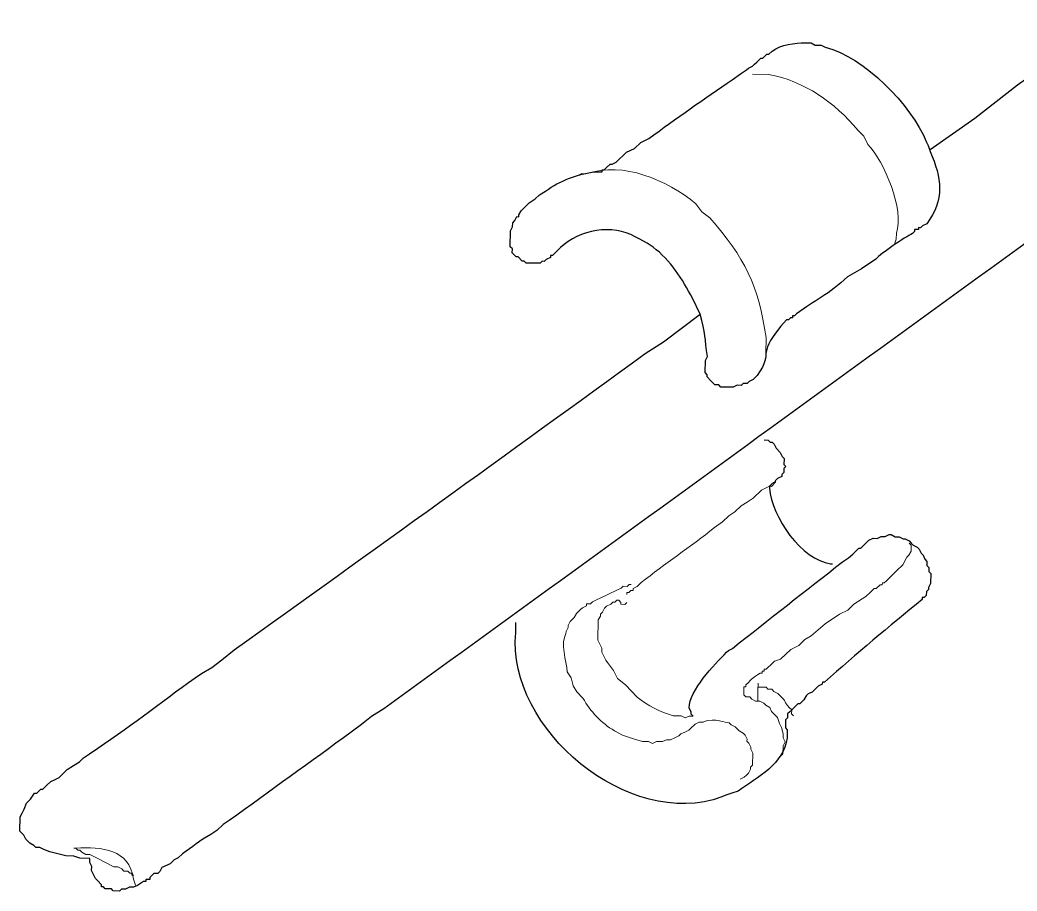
# Model space of a CAD drawing. Extents: x 0 to 563, y 0 to 205.
# Drawn here: x 433.25 to 445.97, y 4.62 to 15.74 of the extents above; entities that cross this region are included whole.
import ezdxf

# ---------------------------------------------------------------- set-up
doc = ezdxf.new("R2010")
doc.units = 0
doc.header["$LTSCALE"] = 0.3
doc.header["$MEASUREMENT"] = 0
doc.layers.add('1', color=1, linetype='CONTINUOUS')

msp = doc.modelspace()

# ---------------------------------------------------------------- linework, layer by layer
at = {"layer": '1', "color": 41, "lineweight": 25}
for points in [[(444.864, 14.082), (445.435, 14.483), (445.981, 14.909), (446.552, 15.31), (447.149, 15.735)], [(443.221, 15.444), (443.349, 15.442), (443.4, 15.415), (443.477, 15.414), (443.527, 15.388)], [(444.815, 14.186), (444.839, 14.134), (444.864, 14.057)], [(440.149, 12.83), (440.045, 12.729), (440.019, 12.73), (440.019, 12.704), (439.967, 12.679), (439.941, 12.654), (439.916, 12.655), (439.889, 12.63), (439.71, 12.633), (439.685, 12.659), (439.659, 12.659), (439.609, 12.711), (439.583, 12.712), (439.533, 12.764), (439.534, 12.815), (439.508, 12.841), (439.512, 13.046), (439.538, 13.097), (439.539, 13.148), (439.565, 13.174), (439.592, 13.225), (439.618, 13.224), (439.618, 13.25), (439.645, 13.301), (439.749, 13.401), (439.827, 13.451), (439.879, 13.502), (439.957, 13.552)], [(444.822, 13.134), (444.77, 13.109), (444.744, 13.084), (444.719, 13.085), (444.718, 13.059), (444.667, 13.06), (444.666, 13.034), (444.64, 13.009)], [(441.329, 12.835), (441.253, 12.888), (441.151, 12.941), (441.101, 12.968)], [(444.173, 12.684), (443.991, 12.559), (443.81, 12.459)], [(443.161, 11.983), (443.135, 11.958), (443.109, 11.958), (443.109, 11.933), (443.083, 11.933), (443.057, 11.908), (443.031, 11.908)], [(442.66, 11.197), (442.608, 11.146), (442.556, 11.122), (442.53, 11.096), (442.479, 11.097), (442.453, 11.072), (442.401, 11.073), (442.35, 11.048), (442.196, 11.051), (442.171, 11.077), (442.119, 11.078), (442.094, 11.104), (442.069, 11.13), (442.019, 11.182), (442.019, 11.208), (441.994, 11.234), (441.997, 11.388), (442.023, 11.439)], [(442.748, 10.375), (442.8, 10.374), (442.825, 10.348), (442.85, 10.347), (442.876, 10.321), (442.9, 10.269), (442.951, 10.217), (442.976, 10.166), (443.001, 10.139), (442.999, 10.063), (443.025, 10.036), (442.999, 10.011), (442.998, 9.96), (442.972, 9.935), (442.971, 9.909), (442.919, 9.884), (442.893, 9.859), (442.867, 9.808), (442.841, 9.783), (442.815, 9.784), (442.815, 9.758)], [(443.593, 8.796), (443.619, 8.795)], [(439.577, 7.916), (439.579, 8.044)], [(441.841, 6.851), (441.816, 6.877), (441.816, 6.903), (441.792, 6.955)], [(433.438, 5.868), (433.464, 5.868), (433.516, 5.918), (433.542, 5.918), (433.568, 5.943), (433.594, 5.968), (433.646, 6.018), (433.698, 6.043), (433.749, 6.068), (433.802, 6.118), (433.854, 6.169), (433.932, 6.219), (434.009, 6.269), (434.062, 6.319), (434.139, 6.369), (434.243, 6.444)], [(435.323, 5.092), (435.27, 5.041), (435.219, 5.017), (435.167, 4.966), (435.063, 4.917), (435.037, 4.866), (435.01, 4.841), (434.959, 4.842), (434.933, 4.816), (434.907, 4.791), (434.907, 4.766), (434.855, 4.767), (434.855, 4.741), (434.829, 4.741), (434.751, 4.691), (434.7, 4.667), (434.648, 4.668), (434.597, 4.643), (434.545, 4.644), (434.519, 4.618), (434.442, 4.62), (434.417, 4.646), (434.34, 4.647), (434.315, 4.673), (434.29, 4.674), (434.29, 4.699), (434.24, 4.752), (434.214, 4.778), (434.165, 4.881), (434.166, 4.932), (434.141, 4.984), (434.142, 5.035), (434.014, 5.038), (433.937, 5.065), (433.835, 5.066), (433.63, 5.121), (433.554, 5.148), (433.503, 5.175), (433.452, 5.175), (433.427, 5.202), (433.376, 5.228), (433.325, 5.28), (433.301, 5.332), (433.276, 5.358), (433.25, 5.384), (433.253, 5.564), (433.28, 5.614), (433.306, 5.665), (433.333, 5.742), (433.386, 5.792), (433.438, 5.868)], [(442.414, 5.893), (442.337, 5.868), (442.26, 5.844), (442.208, 5.819)]]:
    msp.add_lwpolyline(points, dxfattribs=at)
for points in [[(440.576, 13.797), (440.679, 13.796), (440.679, 13.821), (440.705, 13.821), (440.731, 13.846), (440.783, 13.896), (440.809, 13.896), (440.861, 13.921), (440.991, 14.047), (441.094, 14.096), (441.173, 14.172), (441.276, 14.221, -0.012224), (442.341, 14.972), (442.444, 15.047), (442.522, 15.097), (442.548, 15.122), (442.6, 15.147), (442.626, 15.172), (442.652, 15.198), (442.678, 15.223), (442.704, 15.248), (442.73, 15.248), (442.756, 15.273), (442.782, 15.298), (442.808, 15.297)], [(447.84, 14.159), (447.373, 13.808), (446.905, 13.483, -0.000236), (437.893, 6.945), (437.738, 6.845), (437.608, 6.745), (437.478, 6.645, -0.000633), (435.92, 5.518), (435.842, 5.468), (435.764, 5.392), (435.686, 5.342)], [(435.568, 7.396), (435.697, 7.47), (435.827, 7.571), (435.983, 7.696, 0.001993), (441.229, 11.478), (441.462, 11.628), (441.93, 11.979), (441.831, 12.186)], [(442.266, 7.665), (442.292, 7.69), (442.343, 7.715, -0.00202), (443.747, 8.819), (443.825, 8.869), (443.877, 8.919), (443.929, 8.969), (443.955, 8.995), (443.981, 8.994), (444.007, 9.019), (444.033, 9.045), (444.085, 9.095), (444.137, 9.12), (444.188, 9.119), (444.24, 9.144), (444.291, 9.143), (444.343, 9.167), (444.369, 9.167), (444.42, 9.14), (444.471, 9.14), (444.522, 9.113), (444.547, 9.113), (444.598, 9.086), (444.623, 9.06), (444.649, 9.034), (444.699, 9.007), (444.725, 8.981), (444.749, 8.93), (444.775, 8.903), (444.799, 8.852), (444.824, 8.826), (444.824, 8.774), (444.849, 8.748), (444.848, 8.697), (444.873, 8.671), (444.871, 8.543), (444.844, 8.492), (444.844, 8.466), (444.818, 8.441), (444.817, 8.39), (444.791, 8.365), (444.765, 8.365), (444.765, 8.339, 0.011099), (443.516, 7.284), (443.49, 7.284), (443.489, 7.259), (443.438, 7.234), (443.386, 7.184), (443.36, 7.158), (443.308, 7.134), (443.282, 7.108), (443.255, 7.058), (443.229, 7.032), (443.203, 7.007), (443.177, 7.008), (443.099, 6.932), (443.073, 6.907), (443.047, 6.882), (443.046, 6.83), (443.02, 6.805), (443.018, 6.703), (443.043, 6.677), (443.042, 6.574)]]:
    msp.add_lwpolyline(points, format="xyb", dxfattribs=at)
at = {"layer": '1', "color": 41, "lineweight": 13}
for points in [[(442.598, 15.045), (442.803, 15.041)], [(443.945, 14.329), (444.021, 14.251), (444.07, 14.147)], [(440.473, 13.773), (440.422, 13.774), (440.37, 13.75)], [(442.054, 13.208), (441.952, 13.286), (441.877, 13.39)], [(444.435, 13.013), (444.434, 12.936), (444.407, 12.859)], [(442.767, 11.477), (442.771, 11.682)], [(442.893, 9.859), (442.893, 9.834), (442.867, 9.834), (442.841, 9.809), (442.815, 9.784), (442.763, 9.759), (442.712, 9.734), (442.607, 9.633), (442.529, 9.583), (442.452, 9.533), (442.373, 9.458), (442.296, 9.408), (442.217, 9.332), (442.114, 9.257)], [(444.598, 9.06), (444.623, 9.034), (444.622, 8.957), (444.595, 8.907), (444.569, 8.881), (444.516, 8.78)], [(441.05, 8.532), (441.024, 8.532), (440.998, 8.507), (440.947, 8.508), (440.921, 8.483), (440.869, 8.458), (440.662, 8.359), (440.61, 8.334), (440.558, 8.31), (440.532, 8.284), (440.481, 8.285), (440.481, 8.26), (440.429, 8.235), (440.403, 8.21), (440.377, 8.185), (440.351, 8.159), (440.324, 8.108), (440.298, 8.083), (440.272, 8.058), (440.246, 8.007), (440.245, 7.982), (440.219, 7.931), (440.218, 7.905)], [(441.178, 8.555), (441.126, 8.505), (441.074, 8.48), (441.074, 8.455), (441.048, 8.455), (441.022, 8.43), (440.997, 8.43), (440.996, 8.405)], [(444.307, 8.578), (444.281, 8.553), (444.256, 8.553), (444.255, 8.528), (444.229, 8.528), (444.177, 8.478), (444.152, 8.478), (444.126, 8.453), (444.1, 8.428), (444.047, 8.378), (443.892, 8.278), (443.814, 8.202), (443.71, 8.153), (443.528, 8.027), (443.346, 7.877), (443.268, 7.827), (443.19, 7.751), (443.087, 7.702), (442.956, 7.576), (442.879, 7.551), (442.853, 7.526), (442.775, 7.451), (442.749, 7.451), (442.749, 7.425), (442.723, 7.426), (442.723, 7.4), (442.697, 7.401)], [(440.994, 8.302), (440.968, 8.277), (440.917, 8.278), (440.917, 8.303), (440.892, 8.329), (440.867, 8.33), (440.84, 8.305), (440.815, 8.305), (440.789, 8.28), (440.737, 8.255), (440.711, 8.23), (440.684, 8.179), (440.658, 8.154), (440.658, 8.128), (440.631, 8.078), (440.627, 7.821), (440.676, 7.718), (440.676, 7.666), (440.725, 7.563), (440.75, 7.537), (440.825, 7.433), (440.875, 7.33), (440.976, 7.251), (441.127, 7.094)], [(442.669, 7.273), (442.669, 7.247)], [(442.515, 7.25), (442.514, 7.224), (442.489, 7.225), (442.487, 7.122), (442.512, 7.096), (442.563, 7.095), (442.589, 7.069), (442.639, 7.043), (442.691, 7.042), (442.742, 7.015), (442.767, 6.989), (442.818, 6.963), (442.842, 6.911), (442.868, 6.885), (442.893, 6.859), (442.918, 6.833), (442.942, 6.755), (442.967, 6.704), (442.991, 6.626), (442.99, 6.575), (443.015, 6.523), (442.989, 6.472), (442.987, 6.37), (442.961, 6.345)], [(442.974, 7.088), (442.923, 7.14), (442.872, 7.167), (442.847, 7.193), (442.796, 7.194), (442.771, 7.22), (442.668, 7.222)], [(442.666, 7.068), (442.665, 7.042)], [(443.123, 6.855), (443.098, 6.881), (443.099, 6.932)], [(441.585, 6.856), (441.687, 6.854), (441.738, 6.827), (441.79, 6.852), (441.841, 6.851)], [(442.301, 6.766), (442.327, 6.74), (442.377, 6.714), (442.403, 6.688), (442.428, 6.662), (442.479, 6.635), (442.504, 6.609), (442.529, 6.557), (442.528, 6.532), (442.553, 6.506), (442.578, 6.454), (442.578, 6.428), (442.602, 6.377), (442.6, 6.223), (442.574, 6.198), (442.573, 6.172), (442.547, 6.121), (442.521, 6.096), (442.494, 6.071), (442.443, 6.046)], [(433.965, 5.167), (433.939, 5.167), (433.965, 5.167), (433.99, 5.141), (434.015, 5.14), (434.041, 5.114), (434.092, 5.087), (434.143, 5.087), (434.244, 5.034), (434.448, 4.927), (434.499, 4.927), (434.55, 4.9), (434.575, 4.874), (434.626, 4.873), (434.652, 4.847), (434.677, 4.847), (434.677, 4.821), (434.702, 4.82)], [(434.726, 4.692), (434.701, 4.769)]]:
    msp.add_lwpolyline(points, dxfattribs=at)
msp.add_lwpolyline([(440.235, 7.418), (440.285, 7.34), (440.309, 7.237), (440.359, 7.159), (440.435, 7.081, 0.134375), (440.838, 6.663), (440.939, 6.61), (441.016, 6.583), (441.092, 6.557), (441.194, 6.529), (441.271, 6.528), (441.322, 6.501), (441.374, 6.526), (441.451, 6.525), (441.503, 6.549), (441.554, 6.549), (441.606, 6.573), (441.657, 6.598), (441.683, 6.623), (441.735, 6.648), (441.787, 6.673), (441.813, 6.698), (441.865, 6.748), (441.917, 6.773), (441.968, 6.772), (442.02, 6.797)], format="xyb", dxfattribs=at)
at = {"layer": '1', "color": 41, "lineweight": 25}
for points in [[(442.808, 15.297), (442.91, 15.413), (443.079, 15.428), (443.221, 15.444)], [(443.527, 15.388), (444.029, 15.263), (444.625, 14.646), (444.815, 14.186)], [(444.864, 14.057), (445.015, 13.719), (445.051, 13.44), (444.822, 13.134)], [(439.957, 13.552), (440.152, 13.69), (440.341, 13.756), (440.576, 13.797)], [(441.101, 12.968), (440.817, 13.136), (440.385, 13.057), (440.149, 12.83)], [(444.64, 13.009), (444.545, 12.965), (444.237, 12.755), (444.173, 12.684)], [(441.831, 12.186), (441.704, 12.425), (441.554, 12.673), (441.329, 12.835)], [(443.81, 12.459), (443.577, 12.232), (443.39, 12.157), (443.161, 11.983)], [(442.023, 11.439), (441.993, 11.665), (441.995, 11.745), (441.93, 11.979)], [(443.031, 11.908), (442.612, 11.432), (442.889, 11.536), (442.66, 11.197)], [(442.815, 9.758), (442.84, 9.397), (443.229, 8.839), (443.593, 8.796)], [(442.208, 5.819), (441.018, 5.387), (439.464, 6.685), (439.577, 7.916)], [(441.792, 6.955), (441.789, 7.175), (442.111, 7.511), (442.266, 7.665)], [(434.243, 6.444), (434.698, 6.743), (435.123, 7.087), (435.568, 7.396)], [(443.042, 6.574), (442.996, 6.241), (442.669, 6.073), (442.414, 5.893)], [(435.686, 5.342), (435.54, 5.257), (435.453, 5.184), (435.323, 5.092)]]:
    msp.add_open_spline(points, degree=3, dxfattribs=at)
at = {"layer": '1', "color": 41, "lineweight": 13}
for points in [[(442.803, 15.041), (443.269, 14.954), (443.641, 14.682), (443.945, 14.329)], [(444.07, 14.147), (444.281, 13.93), (444.539, 13.313), (444.435, 13.013)], [(441.877, 13.39), (441.491, 13.698), (440.963, 13.931), (440.473, 13.773)], [(442.771, 11.682), (442.677, 12.342), (442.499, 12.709), (442.054, 13.208)], [(442.114, 9.257), (441.805, 9.012), (441.475, 8.79), (441.178, 8.555)], [(444.516, 8.78), (444.446, 8.713), (444.377, 8.645), (444.307, 8.578)], [(440.218, 7.905), (440.146, 7.785), (440.222, 7.552), (440.235, 7.418)], [(442.697, 7.401), (442.594, 7.327), (442.61, 7.346), (442.515, 7.25)], [(442.669, 7.247), (442.668, 7.188), (442.667, 7.128), (442.666, 7.068)], [(441.127, 7.094), (441.259, 6.98), (441.425, 6.907), (441.585, 6.856)], [(443.099, 6.932), (442.999, 7.021), (443.035, 7.024), (442.974, 7.088)], [(442.02, 6.797), (442.231, 6.8), (442.139, 6.793), (442.301, 6.766)], [(434.701, 4.769), (434.647, 5.157), (434.295, 5.182), (433.965, 5.167)]]:
    msp.add_open_spline(points, degree=3, dxfattribs=at)

doc.saveas('drawing.dxf')
